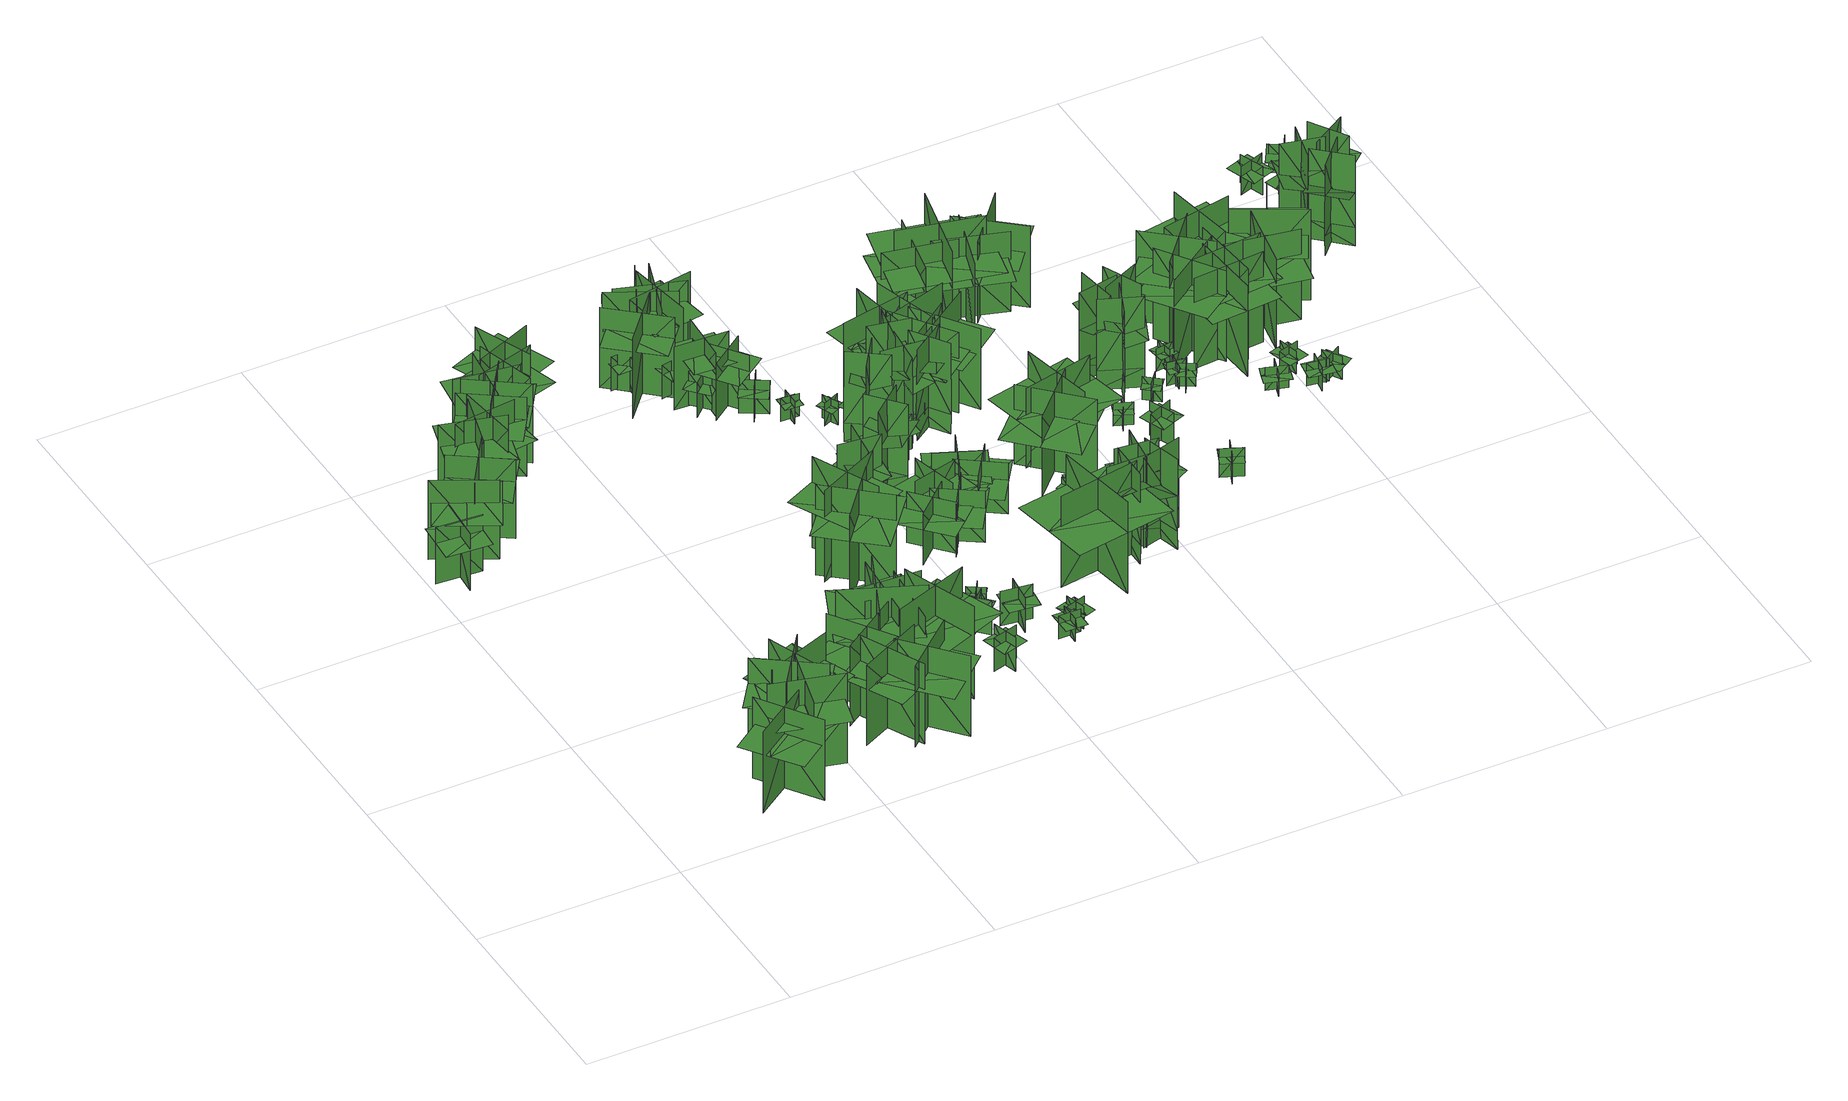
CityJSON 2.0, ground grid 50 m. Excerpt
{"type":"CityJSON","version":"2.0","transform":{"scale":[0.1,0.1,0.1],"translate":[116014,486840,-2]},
"CityObjects":{
"tree1":{"type":"SolitaryVegetationObject","geometry":[{"type":"MultiSurface","lod":"1","boundaries":[[[0,1,2]],[[0,2,3]],[[4,5,6]],[[4,6,7]],[[8,9,10]],[[8,10,11]],[[8,11,12]],[[8,12,13]]]}]},
"tree2":{"type":"SolitaryVegetationObject","geometry":[{"type":"MultiSurface","lod":"1","boundaries":[[[14,15,16]],[[14,16,17]],[[18,19,20]],[[18,20,21]],[[22,23,24]],[[22,24,25]],[[22,25,26]],[[22,26,27]]]}]},
"tree3":{"type":"SolitaryVegetationObject","geometry":[{"type":"MultiSurface","lod":"1","boundaries":[[[28,29,30]],[[28,30,31]],[[32,33,34]],[[32,34,35]],[[36,37,38]],[[36,38,39]],[[36,39,40]],[[36,40,41]]]}]},
"tree4":{"type":"SolitaryVegetationObject","geometry":[{"type":"MultiSurface","lod":"1","boundaries":[[[42,43,44]],[[42,44,45]],[[46,47,48]],[[46,48,49]],[[50,51,52]],[[50,52,53]],[[50,53,54]],[[50,54,55]]]}]},
"tree5":{"type":"SolitaryVegetationObject","geometry":[{"type":"MultiSurface","lod":"1","boundaries":[[[56,57,58]],[[56,58,59]],[[60,61,62]],[[60,62,63]],[[64,65,66]],[[64,66,67]],[[64,67,68]],[[64,68,69]]]}]},
"tree6":{"type":"SolitaryVegetationObject","geometry":[{"type":"MultiSurface","lod":"1","boundaries":[[[70,71,72]],[[70,72,73]],[[74,75,76]],[[74,76,77]],[[78,79,80]],[[78,80,81]],[[78,81,82]],[[78,82,83]]]}]},
"tree7":{"type":"SolitaryVegetationObject","geometry":[{"type":"MultiSurface","lod":"1","boundaries":[[[84,85,86]],[[84,86,87]],[[88,89,90]],[[88,90,91]],[[92,93,94]],[[92,94,95]],[[92,95,96]],[[92,96,97]]]}]},
"tree8":{"type":"SolitaryVegetationObject","geometry":[{"type":"MultiSurface","lod":"1","boundaries":[[[98,99,100]],[[98,100,101]],[[102,103,104]],[[102,104,105]],[[106,107,108]],[[106,108,109]],[[106,109,110]],[[106,110,111]]]}]},
"tree9":{"type":"SolitaryVegetationObject","geometry":[{"type":"MultiSurface","lod":"1","boundaries":[[[112,113,114]],[[112,114,115]],[[116,117,118]],[[116,118,119]],[[120,121,122]],[[120,122,123]],[[120,123,124]],[[120,124,125]]]}]},
"tree10":{"type":"SolitaryVegetationObject","geometry":[{"type":"MultiSurface","lod":"1","boundaries":[[[126,127,128]],[[126,128,129]],[[130,131,132]],[[130,132,133]],[[134,135,136]],[[134,136,137]],[[134,137,138]],[[134,138,139]]]}]},
"tree11":{"type":"SolitaryVegetationObject","geometry":[{"type":"MultiSurface","lod":"1","boundaries":[[[140,141,142]],[[140,142,143]],[[144,145,146]],[[144,146,147]],[[148,149,150]],[[148,150,151]],[[148,151,152]],[[148,152,153]]]}]},
"tree12":{"type":"SolitaryVegetationObject","geometry":[{"type":"MultiSurface","lod":"1","boundaries":[[[154,155,156]],[[154,156,157]],[[158,159,160]],[[158,160,161]],[[162,163,164]],[[162,164,165]],[[162,165,166]],[[162,166,167]]]}]},
"tree13":{"type":"SolitaryVegetationObject","geometry":[{"type":"MultiSurface","lod":"1","boundaries":[[[168,169,170]],[[168,170,171]],[[172,173,174]],[[172,174,175]],[[176,177,178]],[[176,178,179]],[[176,179,180]],[[176,180,181]]]}]},
"tree14":{"type":"SolitaryVegetationObject","geometry":[{"type":"MultiSurface","lod":"1","boundaries":[[[182,183,184]],[[182,184,185]],[[186,187,188]],[[186,188,189]],[[190,191,192]],[[190,192,193]],[[190,193,194]],[[190,194,195]]]}]},
"tree15":{"type":"SolitaryVegetationObject","geometry":[{"type":"MultiSurface","lod":"1","boundaries":[[[196,197,198]],[[196,198,199]],[[200,201,202]],[[200,202,203]],[[204,205,206]],[[204,206,207]],[[204,207,208]],[[204,208,209]]]}]},
"tree16":{"type":"SolitaryVegetationObject","geometry":[{"type":"MultiSurface","lod":"1","boundaries":[[[210,211,212]],[[210,212,213]],[[214,215,216]],[[214,216,217]],[[218,219,220]],[[218,220,221]],[[218,221,222]],[[218,222,223]]]}]},
"tree17":{"type":"SolitaryVegetationObject","geometry":[{"type":"MultiSurface","lod":"1","boundaries":[[[224,225,226]],[[224,226,227]],[[228,229,230]],[[228,230,231]],[[232,233,234]],[[232,234,235]],[[232,235,236]],[[232,236,237]]]}]},
"tree18":{"type":"SolitaryVegetationObject","geometry":[{"type":"MultiSurface","lod":"1","boundaries":[[[238,239,240]],[[238,240,241]],[[242,243,244]],[[242,244,245]],[[246,247,248]],[[246,248,249]],[[246,249,250]],[[246,250,251]]]}]},
"tree19":{"type":"SolitaryVegetationObject","geometry":[{"type":"MultiSurface","lod":"1","boundaries":[[[252,253,254]],[[252,254,255]],[[256,257,258]],[[256,258,259]],[[260,261,262]],[[260,262,263]],[[260,263,264]],[[260,264,265]]]}]},
"tree20":{"type":"SolitaryVegetationObject","geometry":[{"type":"MultiSurface","lod":"1","boundaries":[[[266,267,268]],[[266,268,269]],[[270,271,272]],[[270,272,273]],[[274,275,276]],[[274,276,277]],[[274,277,278]],[[274,278,279]]]}]},
"tree21":{"type":"SolitaryVegetationObject","geometry":[{"type":"MultiSurface","lod":"1","boundaries":[[[280,281,282]],[[280,282,283]],[[284,285,286]],[[284,286,287]],[[288,289,290]],[[288,290,291]],[[288,291,292]],[[288,292,293]]]}]},
"tree22":{"type":"SolitaryVegetationObject","geometry":[{"type":"MultiSurface","lod":"1","boundaries":[[[294,295,296]],[[294,296,297]],[[298,299,300]],[[298,300,301]],[[302,303,304]],[[302,304,305]],[[302,305,306]],[[302,306,307]]]}]},
"tree23":{"type":"SolitaryVegetationObject","geometry":[{"type":"MultiSurface","lod":"1","boundaries":[[[308,309,310]],[[308,310,311]],[[312,313,314]],[[312,314,315]],[[316,317,318]],[[316,318,319]],[[316,319,320]],[[316,320,321]]]}]},
"tree24":{"type":"SolitaryVegetationObject","geometry":[{"type":"MultiSurface","lod":"1","boundaries":[[[322,323,324]],[[322,324,325]],[[326,327,328]],[[326,328,329]],[[330,331,332]],[[330,332,333]],[[330,333,334]],[[330,334,335]]]}]},
"tree25":{"type":"SolitaryVegetationObject","geometry":[{"type":"MultiSurface","lod":"1","boundaries":[[[336,337,338]],[[336,338,339]],[[340,341,342]],[[340,342,343]],[[344,345,346]],[[344,346,347]],[[344,347,348]],[[344,348,349]]]}]},
"tree26":{"type":"SolitaryVegetationObject","geometry":[{"type":"MultiSurface","lod":"1","boundaries":[[[350,351,352]],[[350,352,353]],[[354,355,356]],[[354,356,357]],[[358,359,360]],[[358,360,361]],[[358,361,362]],[[358,362,363]]]}]},
"tree27":{"type":"SolitaryVegetationObject","geometry":[{"type":"MultiSurface","lod":"1","boundaries":[[[364,365,366]],[[364,366,367]],[[368,369,370]],[[368,370,371]],[[372,373,374]],[[372,374,375]],[[372,375,376]],[[372,376,377]]]}]},
"tree28":{"type":"SolitaryVegetationObject","geometry":[{"type":"MultiSurface","lod":"1","boundaries":[[[378,379,380]],[[378,380,381]],[[382,383,384]],[[382,384,385]],[[386,387,388]],[[386,388,389]],[[386,389,390]],[[386,390,391]]]}]},
"tree29":{"type":"SolitaryVegetationObject","geometry":[{"type":"MultiSurface","lod":"1","boundaries":[[[392,393,394]],[[392,394,395]],[[396,397,398]],[[396,398,399]],[[400,401,397]],[[400,397,396]],[[402,403,393]],[[402,393,392]],[[404,405,406]],[[404,406,407]],[[408,409,410]],[[408,410,411]]]}]},
"tree30":{"type":"SolitaryVegetationObject","geometry":[{"type":"MultiSurface","lod":"1","boundaries":[[[412,413,414]],[[412,414,415]],[[416,417,418]],[[416,418,419]],[[420,421,422]],[[420,422,423]],[[420,423,424]],[[420,424,425]]]}]},
"tree31":{"type":"SolitaryVegetationObject","geometry":[{"type":"MultiSurface","lod":"1","boundaries":[[[426,427,428]],[[426,428,429]],[[430,431,432]],[[430,432,433]],[[434,435,436]],[[434,436,437]],[[434,438,439]],[[434,439,435]]]}]},
"tree32":{"type":"SolitaryVegetationObject","geometry":[{"type":"MultiSurface","lod":"1","boundaries":[[[440,441,442]],[[440,442,443]],[[444,445,446]],[[444,446,447]],[[448,449,450]],[[448,450,451]],[[448,451,452]],[[448,452,453]]]}]},
"tree33":{"type":"SolitaryVegetationObject","geometry":[{"type":"MultiSurface","lod":"1","boundaries":[[[454,455,456]],[[454,456,457]],[[458,459,460]],[[458,460,461]],[[462,463,464]],[[462,464,465]],[[462,465,466]],[[462,466,467]]]}]},
"tree34":{"type":"SolitaryVegetationObject","geometry":[{"type":"MultiSurface","lod":"1","boundaries":[[[468,469,470]],[[468,470,471]],[[472,473,474]],[[472,474,475]],[[476,477,478]],[[476,478,479]],[[476,480,481]],[[476,481,477]]]}]},
"tree35":{"type":"SolitaryVegetationObject","geometry":[{"type":"MultiSurface","lod":"1","boundaries":[[[482,483,484]],[[482,484,485]],[[486,487,488]],[[486,488,489]],[[490,491,492]],[[490,492,493]],[[490,493,494]],[[490,494,495]]]}]},
"tree36":{"type":"SolitaryVegetationObject","geometry":[{"type":"MultiSurface","lod":"1","boundaries":[[[496,497,498]],[[496,498,499]],[[500,501,502]],[[500,502,503]],[[504,505,506]],[[504,506,507]],[[504,507,508]],[[504,508,509]]]}]},
"tree37":{"type":"SolitaryVegetationObject","geometry":[{"type":"MultiSurface","lod":"1","boundaries":[[[510,511,512]],[[510,512,513]],[[514,515,516]],[[514,516,517]],[[518,519,520]],[[518,520,521]],[[518,521,522]],[[518,522,523]]]}]},
"tree38":{"type":"SolitaryVegetationObject","geometry":[{"type":"MultiSurface","lod":"1","boundaries":[[[524,525,526]],[[524,526,527]],[[528,529,530]],[[528,530,531]],[[532,533,534]],[[532,534,535]],[[532,536,537]],[[532,537,533]]]}]},
"tree39":{"type":"SolitaryVegetationObject","geometry":[{"type":"MultiSurface","lod":"1","boundaries":[[[538,539,540]],[[538,540,541]],[[542,543,544]],[[542,544,545]],[[546,547,548]],[[546,548,549]],[[546,550,551]],[[546,551,547]]]}]},
"tree40":{"type":"SolitaryVegetationObject","geometry":[{"type":"MultiSurface","lod":"1","boundaries":[[[552,553,554]],[[552,554,555]],[[556,557,558]],[[556,558,559]],[[560,561,562]],[[560,562,563]],[[560,564,565]],[[560,565,561]]]}]},
"tree41":{"type":"SolitaryVegetationObject","geometry":[{"type":"MultiSurface","lod":"1","boundaries":[[[566,567,568]],[[566,568,569]],[[570,571,572]],[[570,572,573]],[[574,575,576]],[[574,576,577]],[[574,577,578]],[[574,578,579]]]}]},
"tree42":{"type":"SolitaryVegetationObject","geometry":[{"type":"MultiSurface","lod":"1","boundaries":[[[580,581,582]],[[580,582,583]],[[584,585,586]],[[584,586,587]],[[588,589,590]],[[588,590,591]],[[588,591,592]],[[588,592,593]]]}]},
"tree43":{"type":"SolitaryVegetationObject","geometry":[{"type":"MultiSurface","lod":"1","boundaries":[[[594,595,596]],[[594,596,597]],[[598,599,600]],[[598,600,601]],[[602,603,604]],[[602,604,605]],[[602,605,606]],[[602,606,607]]]}]},
"tree44":{"type":"SolitaryVegetationObject","geometry":[{"type":"MultiSurface","lod":"1","boundaries":[[[608,609,610]],[[608,610,611]],[[612,613,614]],[[612,614,615]],[[616,617,618]],[[616,618,619]],[[616,619,620]],[[616,620,621]]]}]},
"tree45":{"type":"SolitaryVegetationObject","geometry":[{"type":"MultiSurface","lod":"1","boundaries":[[[622,623,624]],[[622,624,625]],[[626,627,628]],[[626,628,629]],[[630,631,632]],[[630,632,633]],[[630,633,634]],[[630,634,635]]]}]},
"tree46":{"type":"SolitaryVegetationObject","geometry":[{"type":"MultiSurface","lod":"1","boundaries":[[[636,637,638]],[[636,638,639]],[[640,641,642]],[[640,642,643]],[[644,645,641]],[[644,641,640]],[[646,647,637]],[[646,637,636]],[[648,649,650]],[[648,650,651]],[[652,653,654]],[[652,654,655]]]}]},
"tree47":{"type":"SolitaryVegetationObject","geometry":[{"type":"MultiSurface","lod":"1","boundaries":[[[656,657,658]],[[656,658,659]],[[660,661,662]],[[660,662,663]],[[664,665,666]],[[664,666,667]],[[664,667,668]],[[664,668,669]]]}]},
"tree48":{"type":"SolitaryVegetationObject","geometry":[{"type":"MultiSurface","lod":"1","boundaries":[[[670,671,672]],[[670,672,673]],[[674,675,676]],[[674,676,677]],[[678,679,680]],[[678,680,681]],[[678,681,682]],[[678,682,683]]]}]},
"tree49":{"type":"SolitaryVegetationObject","geometry":[{"type":"MultiSurface","lod":"1","boundaries":[[[684,685,686]],[[684,686,687]],[[688,689,690]],[[688,690,691]],[[692,693,694]],[[692,694,695]],[[692,695,696]],[[692,696,697]]]}]},
"tree50":{"type":"SolitaryVegetationObject","geometry":[{"type":"MultiSurface","lod":"1","boundaries":[[[698,699,700]],[[698,700,701]],[[702,703,704]],[[702,704,705]],[[706,707,708]],[[706,708,709]],[[706,709,710]],[[706,710,711]]]}]},
"tree51":{"type":"SolitaryVegetationObject","geometry":[{"type":"MultiSurface","lod":"1","boundaries":[[[712,713,714]],[[712,714,715]],[[716,717,718]],[[716,718,719]],[[720,721,717]],[[720,717,716]],[[722,723,713]],[[722,713,712]],[[724,725,726]],[[724,726,727]],[[728,729,730]],[[728,730,731]]]}]},
"tree52":{"type":"SolitaryVegetationObject","geometry":[{"type":"MultiSurface","lod":"1","boundaries":[[[732,733,734]],[[732,734,735]],[[736,737,738]],[[736,738,739]],[[740,741,742]],[[740,742,743]],[[740,744,745]],[[740,745,741]]]}]},
"tree53":{"type":"SolitaryVegetationObject","geometry":[{"type":"MultiSurface","lod":"1","boundaries":[[[746,747,748]],[[746,748,749]],[[750,751,752]],[[750,752,753]],[[754,755,756]],[[754,756,757]],[[754,758,759]],[[754,759,755]]]}]},
"tree54":{"type":"SolitaryVegetationObject","geometry":[{"type":"MultiSurface","lod":"1","boundaries":[[[760,761,762]],[[760,762,763]],[[764,765,766]],[[764,766,767]],[[768,769,770]],[[768,770,771]],[[768,771,772]],[[768,772,773]]]}]},
"tree55":{"type":"SolitaryVegetationObject","geometry":[{"type":"MultiSurface","lod":"1","boundaries":[[[774,775,776]],[[774,776,777]],[[778,779,780]],[[778,780,781]],[[782,783,779]],[[782,779,778]],[[784,785,775]],[[784,775,774]],[[786,787,788]],[[786,788,789]],[[790,791,792]],[[790,792,793]]]}]},
"tree56":{"type":"SolitaryVegetationObject","geometry":[{"type":"MultiSurface","lod":"1","boundaries":[[[794,795,796]],[[794,796,797]],[[798,799,800]],[[798,800,801]],[[802,803,799]],[[802,799,798]],[[804,805,795]],[[804,795,794]],[[806,807,808]],[[806,808,809]],[[810,811,812]],[[810,812,813]]]}]},
"tree57":{"type":"SolitaryVegetationObject","geometry":[{"type":"MultiSurface","lod":"1","boundaries":[[[814,815,816]],[[814,816,817]],[[818,819,820]],[[818,820,821]],[[822,823,819]],[[822,819,818]],[[824,825,815]],[[824,815,814]],[[826,827,828]],[[826,828,829]],[[830,831,832]],[[830,832,833]]]}]},
"tree58":{"type":"SolitaryVegetationObject","geometry":[{"type":"MultiSurface","lod":"1","boundaries":[[[834,835,836]],[[834,836,837]],[[838,839,840]],[[838,840,841]],[[842,843,839]],[[842,839,838]],[[844,845,835]],[[844,835,834]],[[846,847,848]],[[846,848,849]],[[850,851,852]],[[850,852,853]]]}]},
"tree59":{"type":"SolitaryVegetationObject","geometry":[{"type":"MultiSurface","lod":"1","boundaries":[[[854,855,856]],[[854,856,857]],[[858,859,860]],[[858,860,861]],[[862,863,864]],[[862,864,865]],[[862,865,866]],[[862,866,867]]]}]},
"tree60":{"type":"SolitaryVegetationObject","geometry":[{"type":"MultiSurface","lod":"1","boundaries":[[[868,869,870]],[[868,870,871]],[[872,873,874]],[[872,874,875]],[[876,877,878]],[[876,878,879]],[[876,879,880]],[[876,880,881]]]}]},
"tree61":{"type":"SolitaryVegetationObject","geometry":[{"type":"MultiSurface","lod":"1","boundaries":[[[882,883,884]],[[882,884,885]],[[886,887,888]],[[886,888,889]],[[890,891,892]],[[890,892,893]],[[890,893,894]],[[890,894,895]]]}]},
"tree62":{"type":"SolitaryVegetationObject","geometry":[{"type":"MultiSurface","lod":"1","boundaries":[[[896,897,898]],[[896,898,899]],[[900,901,902]],[[900,902,903]],[[904,905,906]],[[904,906,907]],[[904,907,908]],[[904,908,909]]]}]},
"tree63":{"type":"SolitaryVegetationObject","geometry":[{"type":"MultiSurface","lod":"1","boundaries":[[[910,911,912]],[[910,912,913]],[[914,915,916]],[[914,916,917]],[[918,919,920]],[[918,920,921]],[[918,921,922]],[[918,922,923]]]}]},
"tree64":{"type":"SolitaryVegetationObject","geometry":[{"type":"MultiSurface","lod":"1","boundaries":[[[924,925,926]],[[924,926,927]],[[928,929,930]],[[928,930,931]],[[932,933,929]],[[932,929,928]],[[934,935,925]],[[934,925,924]],[[936,937,938]],[[936,938,939]],[[940,941,942]],[[940,942,943]]]}]},
"tree65":{"type":"SolitaryVegetationObject","geometry":[{"type":"MultiSurface","lod":"1","boundaries":[[[944,945,946]],[[944,946,947]],[[948,949,950]],[[948,950,951]],[[952,953,949]],[[952,949,948]],[[954,955,945]],[[954,945,944]],[[956,957,958]],[[956,958,959]],[[960,961,962]],[[960,962,963]]]}]},
"tree66":{"type":"SolitaryVegetationObject","geometry":[{"type":"MultiSurface","lod":"1","boundaries":[[[964,965,966]],[[964,966,967]],[[968,969,970]],[[968,970,971]],[[972,973,974]],[[972,974,975]],[[972,975,976]],[[972,976,977]]]}]},
"tree67":{"type":"SolitaryVegetationObject","geometry":[{"type":"MultiSurface","lod":"1","boundaries":[[[978,979,980]],[[978,980,981]],[[982,983,984]],[[982,984,985]],[[986,987,988]],[[986,988,989]],[[986,989,990]],[[986,990,991]]]}]},
"tree68":{"type":"SolitaryVegetationObject","geometry":[{"type":"MultiSurface","lod":"1","boundaries":[[[992,993,994]],[[992,994,995]],[[996,997,998]],[[996,998,999]],[[1000,1001,1002]],[[1000,1002,1003]],[[1000,1003,1004]],[[1000,1004,1005]]]}]},
"tree69":{"type":"SolitaryVegetationObject","geometry":[{"type":"MultiSurface","lod":"1","boundaries":[[[1006,1007,1008]],[[1006,1008,1009]],[[1010,1011,1012]],[[1010,1012,1013]],[[1014,1015,1016]],[[1014,1016,1017]],[[1014,1017,1018]],[[1014,1018,1019]]]}]},
"tree70":{"type":"SolitaryVegetationObject","geometry":[{"type":"MultiSurface","lod":"1","boundaries":[[[1020,1021,1022]],[[1020,1022,1023]],[[1024,1025,1026]],[[1024,1026,1027]],[[1028,1029,1030]],[[1028,1030,1031]],[[1028,1031,1032]],[[1028,1032,1033]]]}]},
"tree71":{"type":"SolitaryVegetationObject","geometry":[{"type":"MultiSurface","lod":"1","boundaries":[[[1034,1035,1036]],[[1034,1036,1037]],[[1038,1039,1040]],[[1038,1040,1041]],[[1042,1043,1044]],[[1042,1044,1045]],[[1042,1045,1046]],[[1042,1046,1047]]]}]},
"tree72":{"type":"SolitaryVegetationObject","geometry":[{"type":"MultiSurface","lod":"1","boundaries":[[[1048,1049,1050]],[[1048,1050,1051]],[[1052,1053,1054]],[[1052,1054,1055]],[[1056,1057,1058]],[[1056,1058,1059]],[[1056,1059,1060]],[[1056,1060,1061]]]}]},
"tree73":{"type":"SolitaryVegetationObject","geometry":[{"type":"MultiSurface","lod":"1","boundaries":[[[1062,1063,1064]],[[1062,1064,1065]],[[1066,1067,1068]],[[1066,1068,1069]],[[1070,1071,1072]],[[1070,1072,1073]],[[1070,1073,1074]],[[1070,1074,1075]]]}]},
"tree74":{"type":"SolitaryVegetationObject","geometry":[{"type":"MultiSurface","lod":"1","boundaries":[[[1076,1077,1078]],[[1076,1078,1079]],[[1080,1081,1082]],[[1080,1082,1083]],[[1084,1085,1086]],[[1084,1086,1087]],[[1084,1087,1088]],[[1084,1088,1089]]]}]},
"tree75":{"type":"SolitaryVegetationObject","geometry":[{"type":"MultiSurface","lod":"1","boundaries":[[[1090,1091,1092]],[[1090,1092,1093]],[[1094,1095,1096]],[[1094,1096,1097]],[[1098,1099,1100]],[[1098,1100,1101]],[[1098,1101,1102]],[[1098,1102,1103]]]}]},
"tree76":{"type":"SolitaryVegetationObject","geometry":[{"type":"MultiSurface","lod":"1","boundaries":[[[1104,1105,1106]],[[1104,1106,1107]],[[1108,1109,1110]],[[1108,1110,1111]],[[1112,1113,1109]],[[1112,1109,1108]],[[1114,1115,1105]],[[1114,1105,1104]],[[1116,1117,1118]],[[1116,1118,1119]],[[1120,1121,1122]],[[1120,1122,1123]]]}]},
"tree77":{"type":"SolitaryVegetationObject","geometry":[{"type":"MultiSurface","lod":"1","boundaries":[[[1124,1125,1126]],[[1124,1126,1127]],[[1128,1129,1130]],[[1128,1130,1131]],[[1132,1133,1129]],[[1132,1129,1128]],[[1134,1135,1125]],[[1134,1125,1124]],[[1136,1137,1138]],[[1136,1138,1139]],[[1140,1141,1142]],[[1140,1142,1143]]]}]},
"tree78":{"type":"SolitaryVegetationObject","geometry":[{"type":"MultiSurface","lod":"1","boundaries":[[[1144,1145,1146]],[[1144,1146,1147]],[[1148,1149,1150]],[[1148,1150,1151]],[[1152,1153,1154]],[[1152,1154,1155]],[[1152,1155,1156]],[[1152,1156,1157]]]}]},
"tree79":{"type":"SolitaryVegetationObject","geometry":[{"type":"MultiSurface","lod":"1","boundaries":[[[1158,1159,1160]],[[1158,1160,1161]],[[1162,1163,1164]],[[1162,1164,1165]],[[1166,1167,1168]],[[1166,1168,1169]],[[1166,1169,1170]],[[1166,1170,1171]]]}]},
"tree80":{"type":"SolitaryVegetationObject","geometry":[{"type":"MultiSurface","lod":"1","boundaries":[[[1172,1173,1174]],[[1172,1174,1175]],[[1176,1177,1178]],[[1176,1178,1179]],[[1180,1181,1177]],[[1180,1177,1176]],[[1182,1183,1173]],[[1182,1173,1172]],[[1184,1185,1186]],[[1184,1186,1187]],[[1188,1189,1190]],[[1188,1190,1191]]]}]},
"tree81":{"type":"SolitaryVegetationObject","geometry":[{"type":"MultiSurface","lod":"1","boundaries":[[[1192,1193,1194]],[[1192,1194,1195]],[[1196,1197,1198]],[[1196,1198,1199]],[[1200,1201,1202]],[[1200,1202,1203]],[[1200,1203,1204]],[[1200,1204,1205]]]}]},
"tree82":{"type":"SolitaryVegetationObject","geometry":[{"type":"MultiSurface","lod":"1","boundaries":[[[1206,1207,1208]],[[1206,1208,1209]],[[1210,1211,1212]],[[1210,1212,1213]],[[1214,1215,1216]],[[1214,1216,1217]],[[1214,1217,1218]],[[1214,1218,1219]]]}]},
"tree83":{"type":"SolitaryVegetationObject","geometry":[{"type":"MultiSurface","lod":"1","boundaries":[[[1220,1221,1222]],[[1220,1222,1223]],[[1224,1225,1226]],[[1224,1226,1227]],[[1228,1229,1230]],[[1228,1230,1231]],[[1228,1231,1232]],[[1228,1232,1233]]]}]},
"tree84":{"type":"SolitaryVegetationObject","geometry":[{"type":"MultiSurface","lod":"1","boundaries":[[[1234,1235,1236]],[[1234,1236,1237]],[[1238,1239,1240]],[[1238,1240,1241]],[[1242,1243,1244]],[[1242,1244,1245]],[[1242,1245,1246]],[[1242,1246,1247]]]}]},
"tree85":{"type":"SolitaryVegetationObject","geometry":[{"type":"MultiSurface","lod":"1","boundaries":[[[1248,1249,1250]],[[1248,1250,1251]],[[1252,1253,1254]],[[1252,1254,1255]],[[1256,1257,1258]],[[1256,1258,1259]],[[1256,1259,1260]],[[1256,1260,1261]]]}]},
"tree86":{"type":"SolitaryVegetationObject","geometry":[{"type":"MultiSurface","lod":"1","boundaries":[[[1262,1263,1264]],[[1262,1264,1265]],[[1266,1267,1268]],[[1266,1268,1269]],[[1270,1271,1272]],[[1270,1272,1273]],[[1270,1273,1274]],[[1270,1274,1275]]]}]},
"tree87":{"type":"SolitaryVegetationObject","geometry":[{"type":"MultiSurface","lod":"1","boundaries":[[[1276,1277,1278]],[[1276,1278,1279]],[[1280,1281,1282]],[[1280,1282,1283]],[[1284,1285,1286]],[[1284,1286,1287]],[[1284,1287,1288]],[[1284,1288,1289]]]}]},
"tree88":{"type":"SolitaryVegetationObject","geometry":[{"type":"MultiSurface","lod":"1","boundaries":[[[1290,1291,1292]],[[1290,1292,1293]],[[1294,1295,1296]],[[1294,1296,1297]],[[1298,1299,1300]],[[1298,1300,1301]],[[1298,1301,1302]],[[1298,1302,1303]]]}]},
"tree89":{"type":"SolitaryVegetationObject","geometry":[{"type":"MultiSurface","lod":"1","boundaries":[[[1304,1305,1306]],[[1304,1306,1307]],[[1308,1309,1310]],[[1308,1310,1311]],[[1312,1313,1314]],[[1312,1314,1315]],[[1312,1315,1316]],[[1312,1316,1317]]]}]},
"tree90":{"type":"SolitaryVegetationObject","geometry":[{"type":"MultiSurface","lod":"1","boundaries":[[[1318,1319,1320]],[[1318,1320,1321]],[[1322,1323,1324]],[[1322,1324,1325]],[[1326,1327,1328]],[[1326,1328,1329]],[[1326,1329,1330]],[[1326,1330,1331]]]}]},
"tree91":{"type":"SolitaryVegetationObject","geometry":[{"type":"MultiSurface","lod":"1","boundaries":[[[1332,1333,1334]],[[1332,1334,1335]],[[1336,1337,1338]],[[1336,1338,1339]],[[1340,1341,1342]],[[1340,1342,1343]],[[1340,1343,1344]],[[1340,1344,1345]]]}]},
"tree92":{"type":"SolitaryVegetationObject","geometry":[{"type":"MultiSurface","lod":"1","boundaries":[[[1346,1347,1348]],[[1346,1348,1349]],[[1350,1351,1352]],[[1350,1352,1353]],[[1354,1355,1356]],[[1354,1356,1357]],[[1354,1357,1358]],[[1354,1358,1359]]]}]},
"tree93":{"type":"SolitaryVegetationObject","geometry":[{"type":"MultiSurface","lod":"1","boundaries":[[[1360,1361,1362]],[[1360,1362,1363]],[[1364,1365,1366]],[[1364,1366,1367]],[[1368,1369,1370]],[[1368,1370,1371]],[[1368,1371,1372]],[[1368,1372,1373]]]}]},
"tree94":{"type":"SolitaryVegetationObject","geometry":[{"type":"MultiSurface","lod":"1","boundaries":[[[1374,1375,1376]],[[1374,1376,1377]],[[1378,1379,1380]],[[1378,1380,1381]],[[1382,1383,1384]],[[1382,1384,1385]],[[1382,1385,1386]],[[1382,1386,1387]]]}]},
"tree95":{"type":"SolitaryVegetationObject","geometry":[{"type":"MultiSurface","lod":"1","boundaries":[[[1388,1389,1390]],[[1388,1390,1391]],[[1392,1393,1394]],[[1392,1394,1395]],[[1396,1397,1393]],[[1396,1393,1392]],[[1398,1399,1389]],[[1398,1389,1388]],[[1400,1401,1402]],[[1400,1402,1403]],[[1404,1405,1406]],[[1404,1406,1407]]]}]},
"tree96":{"type":"SolitaryVegetationObject","geometry":[{"type":"MultiSurface","lod":"1","boundaries":[[[1408,1409,1410]],[[1408,1410,1411]],[[1412,1413,1414]],[[1412,1414,1415]],[[1416,1417,1413]],[[1416,1413,1412]],[[1418,1419,1409]],[[1418,1409,1408]],[[1420,1421,1422]],[[1420,1422,1423]],[[1424,1425,1426]],[[1424,1426,1427]]]}]},
"tree97":{"type":"SolitaryVegetationObject","geometry":[{"type":"MultiSurface","lod":"1","boundaries":[[[1428,1429,1430]],[[1428,1430,1431]],[[1432,1433,1434]],[[1432,1434,1435]],[[1436,1437,1438]],[[1436,1438,1439]],[[1436,1439,1440]],[[1436,1440,1441]]]}]},
"tree98":{"type":"SolitaryVegetationObject","geometry":[{"type":"MultiSurface","lod":"1","boundaries":[[[1442,1443,1444]],[[1442,1444,1445]],[[1446,1447,1448]],[[1446,1448,1449]],[[1450,1451,1452]],[[1450,1452,1453]],[[1450,1453,1454]],[[1450,1454,1455]]]}]},
"tree99":{"type":"SolitaryVegetationObject","geometry":[{"type":"MultiSurface","lod":"1","boundaries":[[[1456,1457,1458]],[[1456,1458,1459]],[[1460,1461,1462]],[[1460,1462,1463]],[[1464,1465,1461]],[[1464,1461,1460]],[[1466,1467,1457]],[[1466,1457,1456]],[[1468,1469,1470]],[[1468,1470,1471]],[[1472,1473,1474]],[[1472,1474,1475]]]}]},
"tree100":{"type":"SolitaryVegetationObject","geometry":[{"type":"MultiSurface","lod":"1","boundaries":[[[1476,1477,1478]],[[1476,1478,1479]],[[1480,1481,1482]],[[1480,1482,1483]],[[1484,1485,1486]],[[1484,1486,1487]],[[1484,1487,1488]],[[1484,1488,1489]]]}]},
"tree101":{"type":"SolitaryVegetationObject","geometry":[{"type":"MultiSurface","lod":"1","boundaries":[[[1490,1491,1492]],[[1490,1492,1493]],[[1494,1495,1496]],[[1494,1496,1497]],[[1498,1499,1500]],[[1498,1500,1501]],[[1498,1501,1502]],[[1498,1502,1503]]]}]}
},
"vertices":[
[246,80,21],[391,180,21],[391,180,241],[246,80,241],[383,55,21],[284,200,21],[284,200,241],[383,55,241],[262,76,170],[309,10,170],[452,112,170],[405,178,170],[358,245,170],[215,142,170],
[65,1077,15],[73,1188,15],[73,1188,169],[65,1077,169],[121,1125,15],[10,1133,15],[10,1133,169],[121,1125,169],[121,1125,126],[125,1180,126],[14,1188,126],[10,1133,126],[6,1078,126],[117,1070,126],
[316,193,22],[488,147,22],[488,147,268],[316,193,268],[375,90,22],[420,262,22],[420,262,268],[375,90,268],[375,90,199],[461,68,199],[506,239,199],[420,262,199],[335,284,199],[290,113,199],
[175,1147,12],[38,1219,12],[38,1219,228],[175,1147,228],[145,1245,12],[73,1108,12],[73,1108,228],[145,1245,228],[145,1245,167],[77,1281,167],[5,1144,167],[73,1108,167],[142,1072,167],[214,1209,167],
[354,177,19],[458,321,19],[458,321,265],[354,177,265],[471,196,19],[327,299,19],[327,299,265],[471,196,265],[471,196,196],[522,268,196],[379,371,196],[327,299,196],[275,227,196],[419,124,196],
[108,1269,13],[110,1179,13],[110,1179,168],[108,1269,168],[67,1226,13],[67,1226,168],[157,1228,168],[157,1228,13],[70,1226,118],[71,1188,118],[143,1190,118],[142,1228,118],[141,1265,118],[69,1263,118],
[475,202,19],[413,367,19],[413,367,238],[475,202,238],[533,329,19],[368,268,19],[368,268,238],[533,329,238],[483,217,167],[559,246,167],[494,410,167],[418,380,167],[343,351,167],[407,187,167],
[214,1302,10],[128,1174,10],[128,1174,226],[214,1302,226],[113,1283,10],[241,1197,10],[241,1197,226],[113,1283,226],[113,1283,166],[70,1219,166],[198,1132,166],[241,1197,166],[285,1261,166],[156,1347,166],
[301,1343,11],[151,1384,11],[151,1384,226],[301,1343,226],[250,1433,11],[209,1284,11],[209,1284,226],[250,1433,226],[250,1433,166],[176,1454,166],[134,1304,166],[209,1284,166],[284,1263,166],[325,1412,166],
[337,1383,11],[183,1366,11],[183,1366,227],[337,1383,227],[256,1448,11],[274,1294,11],[274,1294,227],[256,1448,227],[256,1448,166],[179,1439,166],[197,1285,166],[274,1294,166],[351,1303,166],[333,1457,166],
[676,144,7],[599,302,7],[599,302,226],[676,144,226],[721,277,7],[563,199,7],[563,199,226],[721,277,226],[683,160,155],[755,197,155],[675,353,155],[602,316,155],[530,279,155],[610,122,155],
[709,371,10],[562,273,10],[562,273,229],[709,371,229],[571,398,10],[669,252,10],[669,252,229],[571,398,229],[692,375,158],[646,442,158],[501,341,158],[548,275,158],[594,208,158],[739,308,158],
[263,1358,11],[350,1486,11],[350,1486,227],[263,1358,227],[365,1377,11],[236,1464,11],[236,1464,227],[365,1377,227],[365,1377,167],[408,1441,167],[280,1528,167],[236,1464,167],[193,1399,167],[321,1313,167],
[372,1519,12],[284,1391,12],[284,1391,227],[372,1519,227],[270,1501,12],[398,1413,12],[398,1413,227],[270,1501,227],[270,1501,167],[226,1437,167],[354,1349,167],[398,1413,167],[442,1477,167],[314,1564,167],
[335,1568,11],[315,1415,11],[315,1415,227],[335,1568,227],[253,1506,11],[407,1486,11],[407,1486,227],[253,1506,227],[253,1506,167],[243,1429,167],[397,1409,167],[407,1486,167],[417,1562,167],[263,1582,167],
[775,120,8],[660,253,8],[660,253,227],[775,120,227],[785,259,8],[652,144,8],[652,144,227],[785,259,227],[777,136,156],[838,191,156],[720,322,156],[660,267,156],[599,213,156],[716,82,156],
[794,346,10],[610,426,10],[610,426,260],[794,346,260],[735,495,10],[655,310,10],[655,310,260],[735,495,260],[788,364,179],[824,450,179],[638,527,179],[602,441,179],[567,355,179],[753,278,179],
[361,1583,12],[404,1434,12],[404,1434,227],[361,1583,227],[311,1493,12],[459,1536,12],[459,1536,227],[311,1493,227],[311,1493,167],[332,1419,167],[481,1462,167],[459,1536,167],[438,1611,167],[289,1568,167],
[717,339,12],[729,515,12],[729,515,231],[717,339,231],[822,431,12],[647,443,12],[647,443,231],[822,431,231],[730,349,161],[811,345,161],[820,521,161],[739,525,161],[658,529,161],[649,354,161],
[666,397,8],[841,378,8],[841,378,227],[666,397,227],[754,288,8],[772,463,8],[772,463,227],[754,288,227],[675,383,156],[668,302,156],[844,287,156],[851,368,156],[858,449,156],[683,464,156],
[443,1506,12],[385,1649,12],[385,1649,227],[443,1506,227],[484,1601,12],[340,1542,12],[340,1542,227],[484,1601,227],[484,1601,167],[454,1673,167],[311,1614,167],[340,1542,167],[370,1471,167],[513,1529,167],
[703,306,3],[892,375,3],[892,375,254],[703,306,254],[848,239,3],[779,428,3],[779,428,254],[848,239,254],[719,297,173],[753,210,173],[941,282,173],[907,369,173],[874,456,173],[686,384,173],
[883,658,15],[747,772,15],[747,772,261],[883,658,261],[873,776,15],[759,640,15],[759,640,261],[873,776,261],[873,776,192],[805,833,192],[692,697,192],[759,640,192],[827,583,192],[941,719,192],
[919,504,14],[853,501,14],[853,501,106],[919,504,106],[886,534,14],[889,468,14],[889,468,106],[886,534,106],[886,534,80],[853,532,80],[856,466,80],[889,468,80],[923,469,80],[920,536,80],
[970,276,8],[952,340,8],[952,340,100],[970,276,100],[992,315,8],[928,297,8],[928,297,100],[992,315,100],[992,315,74],[983,347,74],[919,329,74],[928,297,74],[937,265,74],[1001,283,74],
[751,739,17],[910,816,17],[910,816,264],[751,739,264],[862,699,17],[785,859,17],[785,859,264],[862,699,264],[862,699,195],[942,738,195],[865,897,195],[785,859,195],[705,821,195],[782,661,195],
[936,457,13],[982,408,13],[982,408,105],[936,457,105],[935,413,13],[983,458,13],[983,458,105],[935,413,105],[935,413,79],[958,388,79],[1006,434,79],[983,458,79],[960,482,79],[912,437,79],
[1013,492,13],[976,516,13],[976,516,74],[1013,492,74],[1007,521,13],[983,484,13],[983,484,74],[1007,521,74],[1007,521,57],[988,533,57],[964,496,57],[983,484,57],[1001,472,57],[1025,509,57],
[910,912,74],[898,809,74],[897,809,269],[909,912,269],[849,863,75],[951,851,75],[952,852,269],[849,864,269],[849,864,23],[952,852,23],[909,912,23],[897,809,23],[909,912,169],[897,809,169],[950,803,188],[962,905,188],[899,823,200],[907,900,200],[868,904,211],[860,827,211],
[701,1520,17],[699,1587,17],[699,1587,109],[701,1520,109],[731,1553,17],[665,1550,17],[665,1550,109],[731,1553,109],[731,1553,83],[730,1586,83],[664,1583,83],[665,1550,83],[666,1517,83],[733,1520,83],
[650,1575,14],[776,1467,14],[776,1467,233],[650,1575,233],[661,1445,14],[769,1570,14],[769,1570,233],[661,1445,233],[661,1566,176],[776,1467,176],[818,1517,176],[704,1615,176],[618,1516,176],[733,1418,176],
[1015,432,9],[1090,422,9],[1090,422,103],[1015,432,103],[1052,385,9],[1061,459,9],[1061,459,103],[1052,385,103],[1019,426,72],[1015,391,72],[1090,383,72],[1094,418,72],[1098,453,72],[1023,461,72],
[810,1479,22],[745,1467,22],[745,1467,114],[810,1479,114],[774,1504,22],[786,1439,22],[786,1439,114],[774,1504,114],[774,1504,88],[741,1498,88],[754,1433,88],[786,1439,88],[819,1445,88],[806,1511,88],
[828,1545,13],[680,1619,13],[680,1619,233],[828,1545,233],[786,1669,13],[712,1521,13],[712,1521,233],[786,1669,233],[816,1552,176],[680,1619,176],[651,1561,176],[786,1493,176],[845,1610,176],[710,1678,176],
[828,1376,21],[783,1425,21],[783,1425,114],[828,1376,114],[830,1420,21],[781,1375,21],[781,1375,114],[830,1420,114],[830,1420,88],[807,1445,88],[759,1400,88],[781,1375,88],[804,1351,88],[853,1396,88],
[1159,333,8],[1159,333,70],[1106,333,70],[1106,333,8],[1133,308,8],[1133,308,70],[1133,359,70],[1133,359,8],[1133,300,50],[1160,300,50],[1160,364,50],[1133,364,50],[1106,364,50],[1106,300,50],
[1055,772,17],[1055,772,156],[966,691,156],[966,691,17],[1050,691,17],[1050,691,156],[972,777,156],[972,777,17],[1062,678,111],[1106,718,111],[1009,825,111],[965,785,111],[920,744,111],[1017,637,111],
[827,1493,19],[820,1363,19],[820,1363,191],[827,1493,191],[751,1424,19],[881,1417,19],[881,1417,191],[751,1424,191],[826,1482,147],[820,1363,147],[871,1361,147],[877,1479,147],[775,1485,147],[769,1366,147],
[704,1619,15],[861,1567,15],[861,1567,234],[704,1619,234],[763,1503,15],[815,1660,15],[815,1660,234],[763,1503,234],[717,1614,178],[861,1567,178],[881,1630,178],[737,1677,178],[697,1552,178],[840,1505,178],
[805,1483,18],[778,1646,18],[778,1646,237],[805,1483,237],[880,1590,18],[717,1563,18],[717,1563,237],[880,1590,237],[802,1497,180],[778,1646,180],[713,1636,180],[738,1486,180],[867,1508,180],[842,1657,180],
[889,1339,21],[824,1428,21],[824,1428,175],[889,1339,175],[901,1411,21],[812,1346,21],[812,1346,175],[901,1411,175],[901,1411,132],[869,1456,132],[779,1391,132],[812,1346,132],[844,1302,132],[934,1366,132],
[1189,373,5],[1189,373,67],[1138,357,67],[1138,357,5],[1171,341,5],[1171,341,67],[1156,390,67],[1156,390,5],[1174,333,47],[1199,341,47],[1181,403,47],[1155,395,47],[1129,387,47],[1148,326,47],
[880,1300,23],[914,1356,23],[914,1356,115],[880,1300,115],[923,1309,23],[866,1344,23],[866,1344,115],[923,1309,115],[923,1309,89],[940,1338,89],[884,1373,89],[866,1344,89],[849,1316,89],[905,1281,89],
[1124,701,14],[1124,701,154],[1023,767,154],[1023,767,14],[1044,686,14],[1044,686,154],[1108,783,154],[1108,783,14],[1034,671,108],[1084,638,108],[1164,758,108],[1114,791,108],[1064,825,108],[984,705,108],
[1073,754,18],[1073,754,158],[1043,870,158],[1043,870,18],[1004,797,18],[1004,797,158],[1116,825,158],[1116,825,18],[987,792,113],[1002,734,113],[1141,769,113],[1127,828,113],[1112,886,113],[972,851,113],
[1060,986,77],[981,918,77],[980,920,272],[1059,987,272],[982,992,77],[1049,914,77],[1050,914,272],[982,993,272],[982,993,25],[1050,914,25],[1059,987,25],[980,920,25],[1059,987,172],[981,919,172],[1015,879,191],[1094,947,191],[991,928,203],[1050,979,203],[1024,1009,213],[966,958,213],
[953,1252,24],[955,1297,24],[955,1297,86],[953,1252,86],[975,1272,24],[931,1274,24],[931,1274,86],[975,1272,86],[975,1272,69],[976,1294,69],[932,1296,69],[931,1274,69],[930,1252,69],[974,1250,69],
[1111,794,17],[1111,794,156],[1159,904,156],[1159,904,17],[1083,870,17],[1083,870,156],[1189,824,156],[1189,824,17],[1066,877,111],[1042,822,111],[1175,764,111],[1199,820,111],[1223,875,111],[1090,932,111],
[1006,1213,25],[1047,1231,25],[1047,1231,87],[1006,1213,87],[1034,1203,25],[1016,1243,25],[1016,1243,87],[1034,1203,87],[1034,1203,69],[1054,1212,69],[1036,1252,69],[1016,1243,69],[996,1234,69],[1014,1194,69],
[1215,766,13],[1215,766,152],[1117,836,152],[1117,836,13],[1135,754,13],[1135,754,152],[1202,849,152],[1202,849,13],[1124,740,107],[1173,705,107],[1257,823,107],[1208,857,107],[1159,892,107],[1075,775,107],
[1095,1159,75],[1035,1075,75],[1034,1076,270],[1093,1160,270],[1017,1146,76],[1102,1087,76],[1103,1087,270],[1018,1147,270],[1018,1147,24],[1103,1087,24],[1093,1160,24],[1034,1076,24],[1094,1160,170],[1034,1075,170],[1077,1045,189],[1137,1130,189],[1042,1087,201],[1086,1151,201],[1054,1173,212],[1010,1109,212],
[1096,1189,24],[1045,1164,24],[1045,1164,119],[1096,1189,119],[1054,1203,24],[1080,1152,24],[1080,1152,119],[1054,1203,119],[1054,1203,88],[1080,1152,88],[1108,1166,88],[1082,1217,88],[1026,1189,88],[1052,1138,88],
[1076,1050,26],[1133,1053,26],[1133,1053,121],[1076,1050,121],[1109,1021,26],[1106,1078,26],[1106,1078,121],[1109,1021,121],[1109,1021,90],[1106,1078,90],[1075,1076,90],[1077,1019,90],[1140,1022,90],[1137,1079,90],
[1315,409,3],[1315,409,252],[1279,620,252],[1279,620,3],[1199,495,3],[1199,495,252],[1402,529,252],[1402,529,3],[1167,490,171],[1185,384,171],[1438,427,171],[1420,532,171],[1402,638,171],[1149,595,171],
[1147,1157,76],[1137,1054,76],[1135,1054,271],[1145,1157,271],[1086,1107,77],[1189,1097,77],[1189,1098,271],[1086,1108,271],[1086,1108,25],[1189,1098,25],[1145,1157,25],[1135,1054,25],[1146,1157,171],[1136,1054,171],[1188,1049,190],[1198,1152,190],[1137,1068,202],[1144,1145,202],[1105,1149,213],[1098,1072,213],
[1137,1141,74],[1159,1242,74],[1160,1242,269],[1139,1140,269],[1203,1183,75],[1102,1204,75],[1102,1203,269],[1203,1182,269],[1203,1182,23],[1102,1203,23],[1139,1140,23],[1160,1242,23],[1138,1140,169],[1160,1242,169],[1108,1253,188],[1087,1151,188],[1157,1228,200],[1141,1152,200],[1180,1144,211],[1195,1220,211],
[1157,1076,77],[1242,1134,77],[1243,1132,272],[1158,1074,272],[1234,1061,77],[1175,1146,77],[1174,1146,272],[1233,1060,272],[1233,1060,25],[1174,1146,25],[1158,1074,25],[1243,1132,25],[1157,1075,172],[1243,1133,172],[1213,1177,191],[1128,1118,191],[1231,1125,203],[1167,1081,203],[1190,1048,213],[1253,1093,213],
[1333,539,57],[1436,539,57],[1436,538,252],[1333,538,252],[1388,484,58],[1388,587,58],[1387,587,252],[1387,484,252],[1387,484,6],[1387,587,6],[1333,538,6],[1436,538,6],[1333,538,152],[1436,538,152],[1436,591,171],[1332,591,171],[1422,538,183],[1344,538,183],[1344,498,194],[1422,499,194],
[1084,1272,17],[1257,1304,17],[1257,1304,237],[1084,1272,237],[1199,1193,17],[1167,1366,17],[1167,1366,237],[1199,1193,236],[1097,1262,166],[1113,1182,166],[1285,1217,166],[1269,1297,166],[1253,1377,166],[1080,1342,166],
[1338,730,10],[1375,753,10],[1375,753,71],[1338,730,71],[1366,723,10],[1343,760,10],[1343,760,71],[1366,723,71],[1366,723,54],[1385,735,54],[1361,772,54],[1343,760,54],[1324,749,54],[1348,711,54],
[1184,1267,18],[1287,1125,18],[1287,1125,238],[1184,1267,238],[1162,1129,18],[1304,1233,18],[1304,1233,238],[1162,1129,238],[1180,1251,167],[1115,1202,167],[1221,1062,167],[1286,1111,167],[1351,1160,167],[1245,1300,167],
[1380,707,9],[1384,751,9],[1384,751,71],[1380,707,71],[1402,726,9],[1358,730,9],[1358,730,71],[1402,726,71],[1402,726,54],[1404,748,54],[1360,752,54],[1358,730,54],[1356,708,54],[1401,704,54],
[1398,760,10],[1354,763,10],[1354,763,72],[1398,760,72],[1379,782,10],[1376,738,10],[1376,738,72],[1379,782,72],[1379,782,55],[1357,784,55],[1354,740,55],[1376,738,55],[1398,737,55],[1401,781,55],
[1378,589,58],[1481,576,58],[1481,575,253],[1378,587,253],[1427,527,59],[1439,630,59],[1438,630,253],[1426,527,253],[1426,527,7],[1438,630,7],[1378,587,7],[1481,575,7],[1378,588,153],[1481,575,153],[1487,628,172],[1385,640,172],[1467,577,184],[1390,586,184],[1385,547,195],[1463,538,195],
[1482,492,56],[1454,591,56],[1456,592,251],[1483,492,251],[1521,559,56],[1421,532,56],[1421,531,251],[1521,559,251],[1521,559,5],[1421,531,5],[1483,492,5],[1456,592,5],[1483,492,151],[1455,592,151],[1404,578,170],[1432,478,170],[1459,578,182],[1480,503,182],[1518,514,192],[1497,589,192],
[1339,1297,16],[1170,1247,16],[1170,1247,236],[1339,1297,236],[1216,1364,16],[1266,1195,16],[1266,1195,236],[1216,1364,236],[1325,1306,165],[1300,1383,165],[1132,1330,165],[1157,1253,165],[1182,1175,165],[1349,1228,165],
[1311,918,11],[1311,918,228],[1444,787,228],[1444,787,11],[1437,916,11],[1437,916,228],[1310,788,228],[1310,788,11],[1457,936,157],[1390,1002,157],[1232,843,157],[1299,777,157],[1365,711,157],[1523,870,157],
[1337,1117,15],[1236,1261,15],[1236,1261,234],[1337,1117,234],[1362,1255,15],[1217,1154,15],[1217,1154,234],[1362,1255,234],[1341,1133,163],[1407,1181,163],[1304,1324,163],[1238,1276,163],[1172,1228,163],[1275,1086,163],
[1430,818,15],[1430,818,232],[1390,1001,232],[1390,1001,15],[1325,888,15],[1325,888,232],[1501,927,232],[1501,927,15],[1298,882,161],[1318,791,161],[1537,838,161],[1517,930,161],[1497,1022,161],[1278,974,161],
[1443,1414,20],[1271,1449,20],[1271,1449,239],[1443,1414,239],[1366,1531,20],[1331,1358,20],[1331,1358,239],[1366,1531,239],[1435,1429,168],[1450,1509,168],[1276,1540,168],[1262,1460,168],[1247,1380,168],[1420,1349,168],
[1389,1345,22],[1389,1345,270],[1435,1554,270],[1435,1554,22],[1314,1469,22],[1314,1469,270],[1515,1424,270],[1515,1424,22],[1283,1476,189],[1259,1371,189],[1510,1315,189],[1533,1420,189],[1556,1524,189],[1306,1580,189],
[1561,932,14],[1602,915,14],[1602,915,76],[1561,932,76],[1572,905,14],[1589,946,14],[1589,946,76],[1572,905,76],[1572,905,58],[1593,896,58],[1609,937,58],[1589,946,58],[1568,954,58],[1552,913,58],
[1658,853,11],[1597,828,11],[1597,828,103],[1658,853,103],[1618,870,11],[1643,809,11],[1643,809,103],[1618,870,103],[1618,870,77],[1587,858,77],[1612,796,77],[1643,809,77],[1674,821,77],[1648,883,77],
[1429,1317,22],[1481,1485,22],[1481,1485,241],[1429,1317,241],[1553,1382,22],[1385,1434,22],[1385,1434,241],[1553,1382,241],[1444,1324,171],[1522,1301,171],[1572,1470,171],[1494,1493,171],[1415,1515,171],[1366,1346,171],
[1683,675,4],[1734,653,4],[1734,653,81],[1683,675,81],[1697,641,4],[1718,692,4],[1718,692,81],[1697,641,81],[1697,641,59],[1722,630,59],[1744,681,59],[1718,692,59],[1693,702,59],[1671,651,59],
[1667,1109,69],[1565,1093,69],[1565,1094,264],[1667,1111,264],[1604,1155,70],[1620,1053,70],[1621,1053,264],[1605,1155,264],[1605,1155,18],[1621,1053,18],[1667,1111,18],[1565,1094,18],[1667,1110,164],[1565,1094,164],[1573,1041,183],[1675,1058,183],[1579,1096,195],[1655,1109,195],[1649,1147,206],[1572,1135,206],
[1661,1086,68],[1622,991,68],[1620,991,262],[1660,1087,262],[1589,1057,68],[1685,1017,68],[1685,1018,262],[1589,1058,262],[1589,1058,16],[1685,1018,16],[1660,1087,16],[1620,991,16],[1661,1087,163],[1621,991,163],[1669,971,181],[1709,1066,181],[1626,1004,193],[1655,1076,193],[1619,1091,204],[1590,1019,204],
[1666,953,14],[1694,987,14],[1694,987,76],[1666,953,76],[1695,956,14],[1661,984,14],[1661,984,76],[1695,956,76],[1695,956,59],[1709,973,59],[1675,1001,59],[1661,984,59],[1647,966,59],[1681,938,59],
[1601,1382,16],[1467,1497,16],[1467,1497,236],[1601,1382,236],[1590,1522,16],[1475,1388,16],[1475,1388,236],[1590,1522,236],[1600,1399,165],[1652,1461,165],[1517,1574,165],[1465,1511,165],[1413,1449,165],[1548,1336,165],
[1626,1088,69],[1720,1130,69],[1721,1129,263],[1626,1086,263],[1699,1060,69],[1656,1154,69],[1655,1154,263],[1698,1059,263],[1698,1059,17],[1655,1154,17],[1626,1086,17],[1721,1129,17],[1626,1087,164],[1721,1130,164],[1699,1178,183],[1604,1135,183],[1708,1124,194],[1637,1091,194],[1653,1055,205],[1724,1088,205],
[1730,1001,14],[1774,996,14],[1774,996,76],[1730,1001,76],[1748,978,14],[1754,1022,14],[1754,1022,76],[1748,978,76],[1748,978,59],[1770,975,59],[1776,1019,59],[1754,1022,59],[1732,1024,59],[1726,980,59],
[1785,971,13],[1747,993,13],[1747,993,75],[1785,971,75],[1778,999,13],[1755,961,13],[1755,961,75],[1778,999,75],[1778,999,57],[1759,1011,57],[1736,973,57],[1755,961,57],[1774,950,57],[1797,988,57],
[1732,1054,16],[1776,1060,16],[1776,1060,78],[1732,1054,78],[1756,1036,16],[1750,1080,16],[1750,1080,78],[1756,1036,78],[1756,1036,61],[1778,1039,61],[1772,1083,61],[1750,1080,61],[1728,1077,61],[1734,1033,61],
[1771,1044,9],[1917,1145,9],[1917,1145,256],[1771,1044,256],[1887,1022,9],[1786,1168,9],[1786,1168,256],[1887,1022,256],[1887,1022,187],[1960,1073,187],[1859,1218,187],[1786,1168,187],[1713,1117,187],[1814,972,187],
[1916,1120,12],[1782,1236,12],[1782,1236,258],[1916,1120,258],[1908,1238,12],[1792,1104,12],[1792,1104,258],[1908,1238,258],[1908,1238,189],[1842,1296,189],[1726,1162,189],[1792,1104,189],[1859,1046,189],[1975,1180,189],
[1929,861,8],[1929,861,70],[1945,912,70],[1945,912,8],[1913,893,8],[1913,893,70],[1962,878,70],[1962,878,8],[1905,896,49],[1897,870,49],[1959,851,49],[1967,877,49],[1974,902,49],[1913,921,49],
[1815,1035,6],[1991,1048,6],[1991,1048,253],[1815,1035,253],[1904,957,6],[1890,1134,6],[1890,1134,253],[1904,957,253],[1904,957,184],[1992,964,184],[1979,1141,184],[1890,1134,184],[1802,1127,184],[1815,951,184],
[1916,1183,7],[1933,1007,7],[1933,1007,254],[1916,1183,254],[1841,1092,7],[2017,1109,7],[2017,1109,254],[1841,1092,254],[1841,1092,185],[1849,1004,185],[2025,1021,185],[2017,1109,185],[2008,1197,185],[1832,1180,185],
[2019,944,7],[2019,944,69],[1968,930,69],[1968,930,7],[2000,913,7],[2000,913,69],[1987,963,69],[1987,963,7],[2002,905,49],[2028,912,49],[2012,974,49],[1986,967,49],[1960,960,49],[1977,898,49],
[2031,889,6],[2031,889,68],[2022,836,68],[2022,836,6],[2051,859,6],[2051,859,68],[2000,867,68],[2000,867,6],[2059,858,48],[2063,885,48],[2000,894,48],[1996,868,48],[1992,841,48],[2055,832,48],
[2015,1251,11],[1841,1219,11],[1841,1219,257],[2015,1251,257],[1919,1319,11],[1950,1144,11],[1950,1144,257],[1919,1319,257],[1919,1319,188],[1831,1303,188],[1862,1129,188],[1950,1144,188],[2037,1160,188],[2006,1334,188],
[2089,887,5],[2089,887,67],[2044,859,67],[2044,859,5],[2080,852,5],[2080,852,67],[2053,896,67],[2053,896,5],[2084,845,47],[2107,859,47],[2073,914,47],[2051,900,47],[2028,885,47],[2062,831,47],
[2005,1013,5],[2036,1188,5],[2036,1188,251],[2005,1013,251],[2102,1080,5],[1928,1112,5],[1928,1112,251],[2102,1080,251],[2102,1080,182],[2118,1167,182],[1943,1199,182],[1928,1112,182],[1912,1024,182],[2086,993,182],
[1996,1214,6],[2152,1130,6],[2152,1130,253],[1996,1214,253],[2030,1101,6],[2113,1257,6],[2113,1257,253],[2030,1101,253],[2030,1101,184],[2108,1059,184],[2191,1215,184],[2113,1257,184],[2035,1298,184],[1952,1142,184],
[2232,1295,64],[2256,1395,64],[2257,1395,258],[2233,1294,258],[2299,1335,64],[2198,1359,64],[2198,1359,258],[2298,1335,258],[2298,1335,12],[2198,1359,12],[2233,1294,12],[2257,1395,12],[2233,1295,159],[2257,1395,159],[2205,1408,177],[2181,1307,177],[2254,1381,189],[2236,1306,189],[2274,1297,200],[2292,1372,200],
[2325,1249,59],[2249,1320,59],[2250,1321,253],[2326,1251,253],[2323,1328,59],[2252,1252,59],[2253,1251,253],[2323,1327,253],[2323,1327,7],[2253,1251,7],[2326,1251,7],[2250,1321,7],[2326,1250,154],[2250,1321,154],[2214,1282,172],[2290,1212,172],[2260,1311,184],[2318,1259,184],[2344,1287,195],[2287,1340,195],
[2189,1516,15],[2189,1516,92],[2252,1538,92],[2252,1538,15],[2209,1556,15],[2209,1556,92],[2231,1495,92],[2231,1495,15],[2206,1565,67],[2174,1554,67],[2201,1479,67],[2233,1490,67],[2264,1501,67],[2237,1577,67],
[2282,1418,16],[2282,1418,94],[2262,1481,94],[2262,1481,16],[2242,1440,16],[2242,1440,94],[2304,1458,94],[2304,1458,16],[2233,1437,69],[2242,1405,69],[2319,1428,69],[2310,1460,69],[2300,1492,69],[2223,1469,69],
[2293,1407,58],[2348,1319,58],[2347,1318,253],[2292,1406,253],[2275,1331,59],[2363,1385,59],[2363,1386,253],[2275,1331,253],[2275,1331,7],[2363,1386,7],[2292,1406,7],[2347,1318,7],[2293,1406,153],[2347,1318,153],[2392,1346,172],[2337,1434,172],[2340,1330,184],[2298,1396,184],[2265,1375,195],[2306,1309,195],
[2324,1568,16],[2324,1568,94],[2289,1510,94],[2289,1510,16],[2334,1524,16],[2334,1524,94],[2279,1557,94],[2279,1557,16],[2342,1519,68],[2360,1547,68],[2291,1589,68],[2274,1560,68],[2256,1531,68],[2325,1490,68],
[2308,1465,14],[2308,1465,92],[2373,1448,92],[2373,1448,14],[2348,1487,14],[2348,1487,92],[2331,1425,92],[2331,1425,14],[2351,1496,66],[2318,1505,66],[2297,1428,66],[2330,1419,66],[2362,1410,66],[2383,1488,66]
]}
